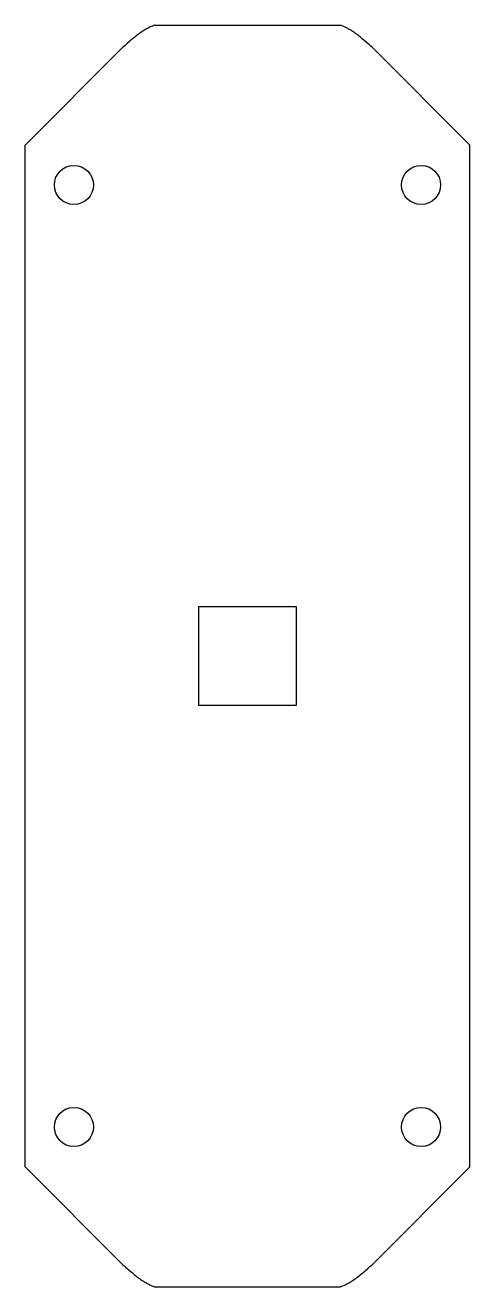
# Model space of a CAD drawing. Header units: millimetres. Extents: x -28 to 28, y -158 to 0.
import ezdxf

# ---------------------------------------------------------------- set-up
doc = ezdxf.new("R2010")
doc.units = ezdxf.units.MM

msp = doc.modelspace()

# ---------------------------------------------------------------- linework, layer by layer
at = {"color": 7, "linetype": 'Continuous', "lineweight": 25}
for p, q in [((-11.63, 0), (11.63, 0)), ((-27.84, -15), (-15.64, -2.8)), ((15.64, -2.8), (27.84, -15)), ((-27.84, -142.97), (-27.84, -15)), ((27.84, -142.97), (27.84, -15)), ((6.15, -72.84), (-6.15, -72.84)), ((-6.15, -72.84), (-6.15, -85.14)), ((6.15, -85.14), (6.15, -72.84)), ((-6.15, -85.14), (6.15, -85.14)), ((-15.64, -155.18), (-27.84, -142.97)), ((15.64, -155.18), (27.84, -142.97)), ((-11.63, -157.97), (11.63, -157.97))]:
    msp.add_line(p, q, dxfattribs=at)
for centre in [(-21.74, -20), (21.74, -20), (-21.74, -137.97), (21.74, -137.97)]:
    msp.add_circle(centre, 2.45, dxfattribs=at)
for points, knots in [([(15.64, -2.8), (15.39, -2.57), (14.93, -2.17), (14.31, -1.63), (13.81, -1.23), (13.4, -0.93), (13.03, -0.68), (12.67, -0.47), (12.31, -0.28), (11.97, -0.12), (11.74, -0.04), (11.63, 0)], [0, 0, 0, 0, 0.206292, 0.372953, 0.500085, 0.594723, 0.684543, 0.769736, 0.850527, 0.927179, 1, 1, 1, 1]), ([(-11.63, 0), (-11.99, -0.12), (-12.37, -0.29), (-12.83, -0.56), (-12.92, -0.61), (-13.08, -0.72), (-13.16, -0.77), (-13.33, -0.88), (-13.42, -0.94), (-13.54, -1.04), (-13.59, -1.07), (-13.65, -1.12), (-13.68, -1.13), (-13.71, -1.16), (-13.72, -1.17), (-13.74, -1.18), (-13.76, -1.2), (-14.19, -1.52), (-14.81, -2.05), (-15.64, -2.8)], [0, 0, 0, 0, 0.25, 0.25, 0.3125, 0.3125, 0.375, 0.375, 0.4375, 0.4375, 0.46875, 0.46875, 0.484375, 0.484375, 0.492188, 0.492188, 0.5, 0.5, 1, 1, 1, 1]), ([(-15.64, -155.18), (-15.39, -155.4), (-14.93, -155.81), (-14.31, -156.34), (-13.81, -156.75), (-13.4, -157.05), (-13.03, -157.29), (-12.67, -157.51), (-12.31, -157.69), (-11.97, -157.85), (-11.74, -157.93), (-11.63, -157.97)], [0, 0, 0, 0, 0.206292, 0.372953, 0.500085, 0.594723, 0.684543, 0.769736, 0.850527, 0.927179, 1, 1, 1, 1]), ([(11.63, -157.97), (11.99, -157.85), (12.37, -157.68), (12.83, -157.42), (12.92, -157.36), (13.08, -157.26), (13.16, -157.2), (13.33, -157.09), (13.42, -157.03), (13.54, -156.94), (13.59, -156.91), (13.65, -156.86), (13.68, -156.84), (13.71, -156.82), (13.72, -156.81), (13.74, -156.79), (13.76, -156.78), (14.19, -156.45), (14.81, -155.92), (15.64, -155.18)], [0, 0, 0, 0, 0.25, 0.25, 0.3125, 0.3125, 0.375, 0.375, 0.4375, 0.4375, 0.46875, 0.46875, 0.484375, 0.484375, 0.492188, 0.492188, 0.5, 0.5, 1, 1, 1, 1])]:
    msp.add_open_spline(points, degree=3, knots=knots, dxfattribs=at)

doc.saveas('drawing.dxf')
